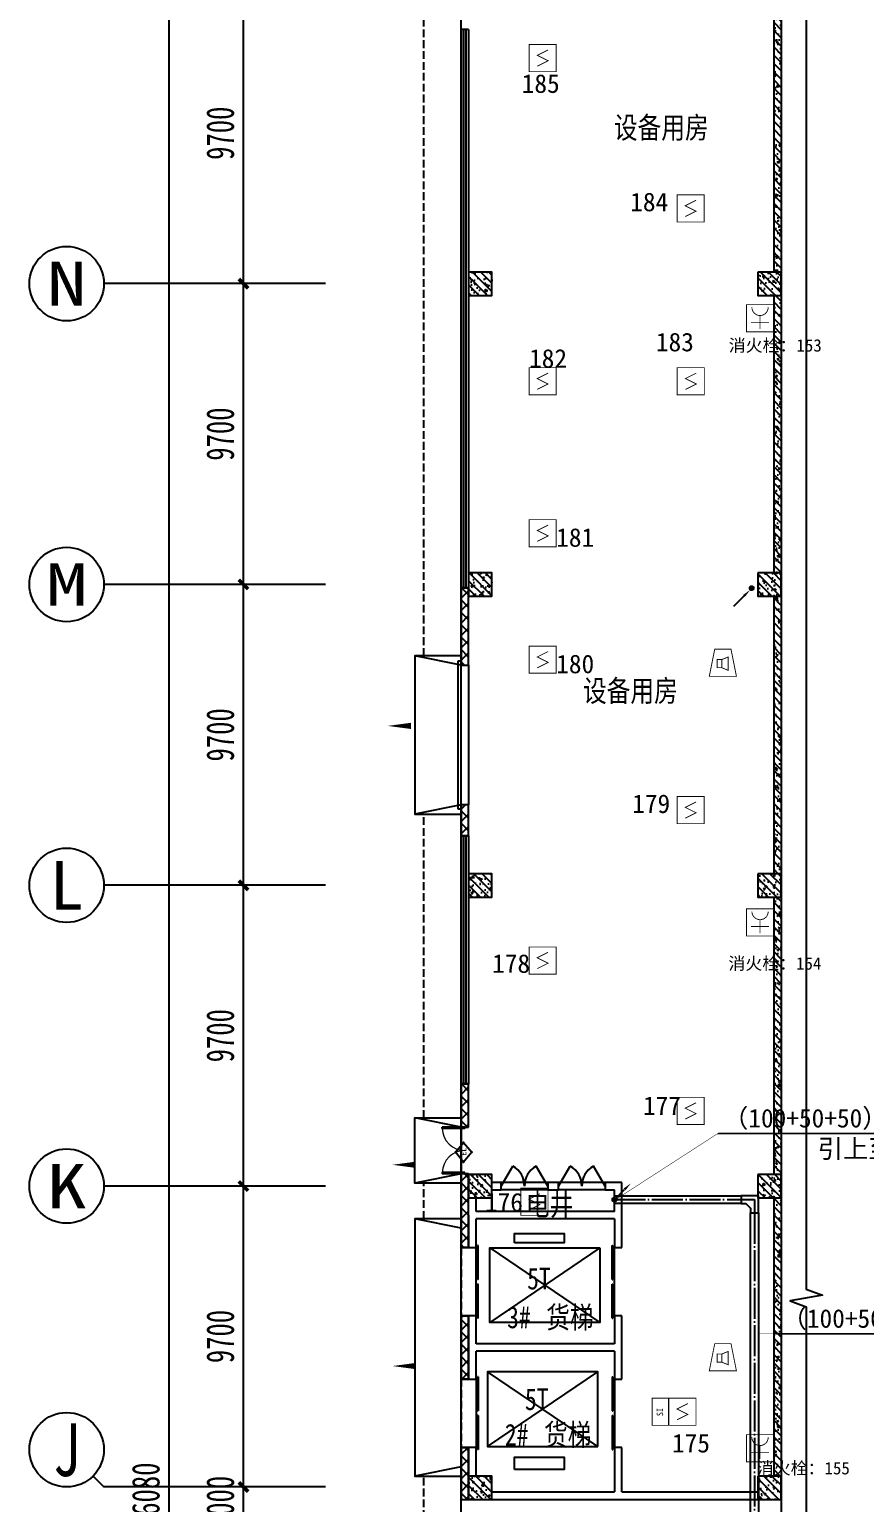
# Model space of a CAD drawing. Header units: millimetres. Extents: x -633009578 to 5705885, y -633235091 to 2571734.
# Drawn here: x 2777554 to 2804478, y 2340267 to 2387767 of the extents above; entities that cross this region are included whole.
import ezdxf
from ezdxf.enums import TextEntityAlignment as Align

# ---------------------------------------------------------------- set-up
doc = ezdxf.new("R2010")
doc.units = ezdxf.units.MM
doc.header["$LTSCALE"] = 1000
doc.header["$MEASUREMENT"] = 0
doc.linetypes.add('DASH', pattern=[0.35, 0.25, -0.1])
doc.linetypes.add('DOTE', pattern=[2.4200000000000004, 2, -0.2, 0.02, -0.2])
doc.layers.get('0').update_dxf_attribs({"color": 9})
for name, color, linetype in [('000000000000电气', 7, 'Continuous'), ('3T_WOOD', 21, 'Continuous'), ('A-COLUM(柱)', 255, 'Continuous'), ('A-DI-S(箭头)', 76, 'Continuous'), ('A-DOOR(门）', 4, 'Continuous'), ('A-F-AREA(计算)', 5, 'Continuous'), ('A-HATH(填充)', 8, 'Continuous'), ('A-ST-O(室外)', 54, 'Continuous'), ('A-STAR(楼梯)', 51, 'Continuous'), ('A-TEXT(房间)', 243, 'Continuous'), ('A-WA-J(剪力墙)', 254, 'Continuous'), ('A-WALL(墙)', 255, 'Continuous'), ('A-WINDOW（窗）', 4, 'Continuous'), ('AXIS_TEXT', 7, 'Continuous'), ('C-AXIS(轴号)', 3, 'Continuous'), ('WALL', 9, 'Continuous'), ('电-弱电平面-箭头', 3, 'Continuous'), ('电-桥架', 4, 'Continuous'), ('设备-安防', 3, 'Continuous'), ('设备-消防', 3, 'Continuous'), ('设备-箱柜', 3, 'Continuous')]:
    doc.layers.add(name, color=color, linetype=linetype)
doc.styles.add('_TCH_AXIS', font='simhei.ttf', dxfattribs={"bigfont": 'GBCBIG'})
doc.styles.add('_TCH_DIM_T3', font='simhei.ttf', dxfattribs={"width": 0.707, "bigfont": 'GBCBIG'})
doc.styles.add('_TEL_DIM', font='simhei.ttf', dxfattribs={"height": 3.5, "bigfont": 'HZTXT'})
doc.styles.add('COMPLEX', font='simhei.ttf')
doc.styles.add('ELEC-DIM', font='simhei.ttf')
doc.styles.add('IDQSTYLE', font='simhei.ttf', dxfattribs={"width": 0.707, "bigfont": 'hztxt.shx'})
doc.styles.get("Standard").update_dxf_attribs({"font": 'simhei.ttf', "bigfont": 'hztxt.shx'})
doc.styles.add('TXT', font='simhei.ttf', dxfattribs={"width": 0.8, "bigfont": 'hztxt.shx'})
doc.styles.add('宋体', font='simhei.ttf')
doc.dimstyles.new('_TCH_ARCH&&300', dxfattribs={"dimtxt": 892.5, "dimasz": 300, "dimexe": 750, "dimexo": 900, "dimgap": 300, "dimtad": 1, "dimdec": 0, "dimzin": 0, "dimdsep": 46, "dimtxsty": '_TCH_DIM_T3', "dimblk": 'ARCHTICK', "dimcen": 0.09, "dimclrt": 7, "dimazin": 2, "dimtfac": 1, "dimtdec": 0, "dimtix": 1, "dimtmove": 2, "dimatfit": 3, "dimfxl": 1, "dimtolj": 1, "dimtzin": 0, "dimarcsym": 0})
pattern_1 = [(315, (0, 0), (132.5825214724777, 132.5825214724776), []), (320, (0, 0), (-47.06410123694653, -537.9451369505651), [56.25, -618.75]), (625, (0, 0), (564.1441002750089, 104.0635002097499), [45, -495]), (370.4514, (-3.922005000000009, -44.82876), (517.079656545715, -433.8820362855164), [47.8051425, -525.856584]), (316.1842, (150, -2.755455298081545e-14), (-124.1392607467639, -800.4307864692332), [84.375, -928.125]), (366.6356, (139.65501975, -66.70255875000004), (730.5884031753312, -700.9970291615274), [71.707716, -788.78475]), (621.1842000000001, (150, -2.755455298081545e-14), (730.588950693994, -700.9964588502198), [67.5, -742.5]), (291, (112.5, -75.00000000000001), (-301.9641679990041, -447.6802890888463), [56.25, -618.75]), (596, (112.5, -75.00000000000001), (543.8625337851396, -182.4864989411868), [45, -495]), (341.4514, (87.3362955, -112.30667475), (241.8978725324643, -630.1669714361175), [47.8051425, -525.856584]), (307.5, (0, 0), (249.6703903734836, -9.119891487967951), [0, -488.9999999999999, 0, -502.5, 0, -496.875]), (277.5, (0, 0), (295.8087839117703, -197.3021530816116), [0, -286.5, 0, -477.75, 0, -189.375]), (237.5, (3.072332657360922e-14, 167.25), (-16.91615380078498, -400.3668271293068), [0, -187.5, 0, -585, 0, -776.25]), (227.5, (4.450060306401695e-14, 242.25), (75.07873674923819, -437.3896270067897), [0, -243.75, 0, -388.5, 0, -551.25])]
pattern_2 = [(45, (-830357.9205473666, -3.184366441797465), (-200.0002033111466, 200.0002033111467), []), (135, (-830357.9205473666, -3.184366441797465), (-200.0002033111467, -200.0002033111466), [])]

# ---------------------------------------------------------------- blocks, each defined once
blk = doc.blocks.new('_ArchTick')
at = {"color": 0, "linetype": 'ByBlock', "const_width": 0.4}
blk.add_lwpolyline([(-0.5, -0.5), (0.5, 0.5)], dxfattribs=at)
blk = doc.blocks.new('*D317')
at = {"layer": 'C-AXIS(轴号)', "color": 0, "lineweight": -2, "transparency": 16777216}
for p, q in [((1091976.748846702, 1657818.591094813), (1089481.408816443, 1657818.591094813)), ((1090231.408816443, 1657818.591094813), (1090231.408816443, 1658118.591094813)), ((1090231.408816443, 1656818.591094813), (1090231.408816443, 1657818.591094813)), ((1091976.748846702, 1656818.591094813), (1089481.408816443, 1656818.591094813)), ((1090231.408816443, 1656818.591094813), (1090231.408816443, 1656518.591094813))]:
    blk.add_line(p, q, dxfattribs=at)
at = {"layer": 'Defpoints', "color": 0, "transparency": 16777216}
for p in [(1090231.408816443, 1657818.591094813), (1092876.748846702, 1657818.591094813), (1092876.748846702, 1656818.591094813)]:
    blk.add_point(p, dxfattribs=at)
at = {"layer": 'C-AXIS(轴号)', "color": 0, "linetype": 'ByBlock', "lineweight": -2, "transparency": 16777216, "xscale": 300, "yscale": 300, "zscale": 300}
for p, rotation in [((1090231.408816443, 1657818.591094813), 270), ((1090231.408816443, 1656818.591094813), 90)]:
    blk.add_blockref('_ArchTick', p, dxfattribs=dict(at, rotation=rotation))
at = {"layer": 'C-AXIS(轴号)', "color": 7, "transparency": 16777216, "insert": (1089485.158816443, 1657318.591094813), "char_height": 892.5, "attachment_point": 5, "rotation": 90, "style": '_TCH_DIM_T3'}
blk.add_mtext('\\A1;1000', dxfattribs=at)
blk = doc.blocks.new('*D318')
at = {"layer": 'C-AXIS(轴号)', "color": 0, "lineweight": -2, "transparency": 16777216}
for p, q in [((1091976.748846702, 1667518.591094813), (1089481.408816443, 1667518.591094813)), ((1090231.408816443, 1657818.591094813), (1090231.408816443, 1667518.591094813)), ((1091976.748846702, 1657818.591094813), (1089481.408816443, 1657818.591094813))]:
    blk.add_line(p, q, dxfattribs=at)
at = {"layer": 'Defpoints', "color": 0, "transparency": 16777216}
for p in [(1090231.408816443, 1667518.591094813), (1092876.748846702, 1667518.591094813), (1092876.748846702, 1657818.591094813)]:
    blk.add_point(p, dxfattribs=at)
at = {"layer": 'C-AXIS(轴号)', "color": 0, "linetype": 'ByBlock', "lineweight": -2, "transparency": 16777216, "xscale": 300, "yscale": 300, "zscale": 300}
for p, rotation in [((1090231.408816443, 1667518.591094813), 90), ((1090231.408816443, 1657818.591094813), 270)]:
    blk.add_blockref('_ArchTick', p, dxfattribs=dict(at, rotation=rotation))
at = {"layer": 'C-AXIS(轴号)', "color": 7, "transparency": 16777216, "insert": (1089485.158816443, 1662668.591094813), "char_height": 892.5, "attachment_point": 5, "rotation": 90, "style": '_TCH_DIM_T3'}
blk.add_mtext('\\A1;9700', dxfattribs=at)
blk = doc.blocks.new('*D319')
at = {"layer": 'C-AXIS(轴号)', "color": 0, "lineweight": -2, "transparency": 16777216}
for p, q in [((1091976.748846702, 1677218.591094813), (1089481.408816443, 1677218.591094813)), ((1090231.408816443, 1667518.591094813), (1090231.408816443, 1677218.591094813)), ((1091976.748846702, 1667518.591094813), (1089481.408816443, 1667518.591094813))]:
    blk.add_line(p, q, dxfattribs=at)
at = {"layer": 'Defpoints', "color": 0, "transparency": 16777216}
for p in [(1090231.408816443, 1677218.591094813), (1092876.748846702, 1677218.591094813), (1092876.748846702, 1667518.591094813)]:
    blk.add_point(p, dxfattribs=at)
at = {"layer": 'C-AXIS(轴号)', "color": 0, "linetype": 'ByBlock', "lineweight": -2, "transparency": 16777216, "xscale": 300, "yscale": 300, "zscale": 300}
for p, rotation in [((1090231.408816443, 1677218.591094813), 90), ((1090231.408816443, 1667518.591094813), 270)]:
    blk.add_blockref('_ArchTick', p, dxfattribs=dict(at, rotation=rotation))
at = {"layer": 'C-AXIS(轴号)', "color": 7, "transparency": 16777216, "insert": (1089485.158816443, 1672368.591094813), "char_height": 892.5, "attachment_point": 5, "rotation": 90, "style": '_TCH_DIM_T3'}
blk.add_mtext('\\A1;9700', dxfattribs=at)
blk = doc.blocks.new('*D320')
at = {"layer": 'C-AXIS(轴号)', "color": 0, "lineweight": -2, "transparency": 16777216}
for p, q in [((1091976.748846702, 1686918.591094813), (1089481.408816443, 1686918.591094813)), ((1090231.408816443, 1677218.591094813), (1090231.408816443, 1686918.591094813)), ((1091976.748846702, 1677218.591094813), (1089481.408816443, 1677218.591094813))]:
    blk.add_line(p, q, dxfattribs=at)
at = {"layer": 'Defpoints', "color": 0, "transparency": 16777216}
for p in [(1090231.408816443, 1686918.591094813), (1092876.748846702, 1686918.591094813), (1092876.748846702, 1677218.591094813)]:
    blk.add_point(p, dxfattribs=at)
at = {"layer": 'C-AXIS(轴号)', "color": 0, "linetype": 'ByBlock', "lineweight": -2, "transparency": 16777216, "xscale": 300, "yscale": 300, "zscale": 300}
for p, rotation in [((1090231.408816443, 1686918.591094813), 90), ((1090231.408816443, 1677218.591094813), 270)]:
    blk.add_blockref('_ArchTick', p, dxfattribs=dict(at, rotation=rotation))
at = {"layer": 'C-AXIS(轴号)', "color": 7, "transparency": 16777216, "insert": (1089485.158816443, 1682068.591094813), "char_height": 892.5, "attachment_point": 5, "rotation": 90, "style": '_TCH_DIM_T3'}
blk.add_mtext('\\A1;9700', dxfattribs=at)
blk = doc.blocks.new('*D321')
at = {"layer": 'C-AXIS(轴号)', "color": 0, "lineweight": -2, "transparency": 16777216}
for p, q in [((1091976.748846702, 1696618.591094813), (1089481.408816443, 1696618.591094813)), ((1090231.408816443, 1686918.591094813), (1090231.408816443, 1696618.591094813)), ((1091976.748846702, 1686918.591094813), (1089481.408816443, 1686918.591094813))]:
    blk.add_line(p, q, dxfattribs=at)
at = {"layer": 'Defpoints', "color": 0, "transparency": 16777216}
for p in [(1090231.408816443, 1696618.591094813), (1092876.748846702, 1696618.591094813), (1092876.748846702, 1686918.591094813)]:
    blk.add_point(p, dxfattribs=at)
at = {"layer": 'C-AXIS(轴号)', "color": 0, "linetype": 'ByBlock', "lineweight": -2, "transparency": 16777216, "xscale": 300, "yscale": 300, "zscale": 300}
for p, rotation in [((1090231.408816443, 1696618.591094813), 90), ((1090231.408816443, 1686918.591094813), 270)]:
    blk.add_blockref('_ArchTick', p, dxfattribs=dict(at, rotation=rotation))
at = {"layer": 'C-AXIS(轴号)', "color": 7, "transparency": 16777216, "insert": (1089485.158816443, 1691768.591094813), "char_height": 892.5, "attachment_point": 5, "rotation": 90, "style": '_TCH_DIM_T3'}
blk.add_mtext('\\A1;9700', dxfattribs=at)
blk = doc.blocks.new('*D322')
at = {"layer": 'C-AXIS(轴号)', "color": 0, "lineweight": -2, "transparency": 16777216}
for p, q in [((1091976.748846702, 1706318.591094813), (1089481.408816443, 1706318.591094813)), ((1090231.408816443, 1696618.591094813), (1090231.408816443, 1706318.591094813)), ((1091976.748846702, 1696618.591094813), (1089481.408816443, 1696618.591094813))]:
    blk.add_line(p, q, dxfattribs=at)
at = {"layer": 'Defpoints', "color": 0, "transparency": 16777216}
for p in [(1090231.408816443, 1706318.591094813), (1092876.748846702, 1706318.591094813), (1092876.748846702, 1696618.591094813)]:
    blk.add_point(p, dxfattribs=at)
at = {"layer": 'C-AXIS(轴号)', "color": 0, "linetype": 'ByBlock', "lineweight": -2, "transparency": 16777216, "xscale": 300, "yscale": 300, "zscale": 300}
for p, rotation in [((1090231.408816443, 1706318.591094813), 90), ((1090231.408816443, 1696618.591094813), 270)]:
    blk.add_blockref('_ArchTick', p, dxfattribs=dict(at, rotation=rotation))
at = {"layer": 'C-AXIS(轴号)', "color": 7, "transparency": 16777216, "insert": (1089485.158816443, 1701468.591094813), "char_height": 892.5, "attachment_point": 5, "rotation": 90, "style": '_TCH_DIM_T3'}
blk.add_mtext('\\A1;9700', dxfattribs=at)
blk = doc.blocks.new('*D325')
at = {"layer": 'C-AXIS(轴号)', "color": 0, "lineweight": -2, "transparency": 16777216}
for p, q in [((1091976.748846702, 1725358.591094822), (1087081.408816443, 1725358.591094822)), ((1087831.408816443, 1589278.591094822), (1087831.408816443, 1725358.591094822)), ((1091976.748846702, 1589278.591094822), (1087081.408816443, 1589278.591094822))]:
    blk.add_line(p, q, dxfattribs=at)
at = {"layer": 'Defpoints', "color": 0, "transparency": 16777216}
for p in [(1087831.408816443, 1725358.591094822), (1092876.748846702, 1725358.591094822), (1092876.748846702, 1589278.591094822)]:
    blk.add_point(p, dxfattribs=at)
at = {"layer": 'C-AXIS(轴号)', "color": 0, "linetype": 'ByBlock', "lineweight": -2, "transparency": 16777216, "xscale": 300, "yscale": 300, "zscale": 300}
for p, rotation in [((1087831.408816443, 1725358.591094822), 90), ((1087831.408816443, 1589278.591094822), 270)]:
    blk.add_blockref('_ArchTick', p, dxfattribs=dict(at, rotation=rotation))
at = {"layer": 'C-AXIS(轴号)', "color": 7, "transparency": 16777216, "insert": (1087085.158816443, 1657318.591094822), "char_height": 892.5, "attachment_point": 5, "rotation": 90, "style": '_TCH_DIM_T3'}
blk.add_mtext('\\A1;136080', dxfattribs=at)
blk = doc.blocks.new('_AXISO')
blk.add_circle((0, 0), 0.5)
at = {"layer": 'AXIS_TEXT', "style": 'COMPLEX', "width": 1.041666666666667}
blk.add_attdef('A', text='', height=0.56, dxfattribs=at).set_placement((-0.25, -0.28), (0.25, -0.28), align=Align.FIT)
blk = doc.blocks.new('$WINLIB2D$00000001')
at = {"color": 0}
for points in [[(-0.4999999999999964, 0.5000000000000142), (-0.4999999999999964, -0.4999999999999858)], [(-0.4999999999999964, 0.5000000000000142), (0.5000000000000036, 0.5000000000000142)], [(0.5000000000000036, -0.4999999999999858), (0.5000000000000036, 0.5000000000000142)], [(0.5000000000000036, 0.1666666666666714), (-0.4999999999999964, 0.1666666666666714)], [(0.5000000000000036, -0.1666666666666572), (-0.4999999999999964, -0.1666666666666572)], [(-0.4999999999999964, -0.4999999999999858), (0.5000000000000036, -0.4999999999999858)]]:
    blk.add_lwpolyline(points, dxfattribs=at)
blk = doc.blocks.new('$DORLIB2D$00000127')
at = {"color": 0}
for points in [[(-0.5333333333328483, 0.7948983154366971), (-0.5333333333328483, 0.690405644187237)], [(-0.03333333333284827, 0.7948983154366971), (-0.5333333333328483, 0.7948983154366971)], [(-0.03333333333284827, 0.690405644187237), (-0.5333333333328483, 0.690405644187237)], [(-0.03333333333284827, 0.7948983154366971), (-0.03333333333284827, 0.690405644187237)], [(0.5333333333328483, 0.7948983154366971), (0.03333333333284827, 0.7948983154366971)], [(0.03333333333284827, 0.7948983154366971), (0.03333333333284827, 0.690405644187237)], [(0.5333333333328483, 0.690405644187237), (0.03333333333284827, 0.690405644187237)], [(0.5333333333328483, 0.7948983154366971), (0.5333333333328483, 0.690405644187237)], [(0.5, 0.4999999999999858), (-0.5, 0.4999999999999858)]]:
    blk.add_lwpolyline(points, dxfattribs=at)
blk = doc.blocks.new('$DorLib2D$00000126')
at = {"color": 0, "linetype": 'Continuous'}
for p, q in [((-0.5319999999956053, 0.5), (-0.5319999999956053, 0.900000000000091)), ((0.5320000000047003, 0.900000000000091), (0.5320000000047003, 0.5000000000002274))]:
    blk.add_line(p, q, dxfattribs=at)
at = {"color": 0, "linetype": 'DASH'}
for p, q in [((-0.5319999999956053, 0.900000000000091), (0.5320000000047003, 0.900000000000091)), ((-0.5319999999956053, 0.5), (0.5320000000047003, 0.5000000000002274))]:
    blk.add_line(p, q, dxfattribs=at)
blk = doc.blocks.new('$DorLib2D$00000231')
at = {"color": 0}
for p, q in [((-0.4999999999999947, 7.105427357601002e-15), (-0.2500000000000284, 0.4330127018921708)), ((0.5000000000000053, 7.105427357601002e-15), (0.250000000000032, 0.4330127018921708))]:
    blk.add_line(p, q, dxfattribs=at)
for centre, radius, start, end in [((-0.4999999999996803, 3.055333763768431e-13), 0.499999999999681, 0, 59.99999999996344), ((0.5000000000000426, -2.486899575160351e-14), 0.4999999999999835, 120.0000000000366, 180)]:
    blk.add_arc(centre, radius, start, end, dxfattribs=at)
blk = doc.blocks.new('$DorLib2D$00000002')
for p, q in [((-0.5, -5.684341886080802e-17), (-0.5000000000000007, 0.4875)), ((-0.4750000000000007, 0.4875), (-0.5000000000000007, 0.4875)), ((-0.475, -2.842170943040401e-17), (-0.4750000000000007, 0.4875)), ((0.475, -2.842170943040401e-17), (0.4750000000000007, 0.4875)), ((0.4750000000000007, 0.4875), (0.5000000000000007, 0.4875)), ((0.5, -5.684341886080802e-17), (0.5000000000000007, 0.4875)), ((-0.5, -5.684341886080802e-17), (-0.475, -2.842170943040401e-17)), ((0.5, -5.684341886080802e-17), (0.475, -2.842170943040401e-17))]:
    blk.add_line(p, q)
at = {"lineweight": 13}
for centre, start, end in [((-0.4875, -4.263256414560601e-17), 0, 88.53071641864632), ((0.4875, -4.263256414560601e-17), 91.4692835813537, 180)]:
    blk.add_arc(centre, 0.4875, start, end, dxfattribs=at)
blk = doc.blocks.new('_FZH')
h = blk.add_hatch()
h.set_pattern_fill('钢筋混凝土', color=256, scale=0.1, style=0)
h.set_pattern_definition([(45, (0, 0), (-0.1767766952966369, 0.1767766952966369), []), (50, (0, 0), (0.7172601826007535, -0.06275213498259512), [0.07500000000000001, -0.8250000000000001]), (355, (0, 0), (-0.138751333613, 0.7521921337000119), [0.06, -0.66]), (100.4514, (0.05977168000000001, -0.00522934), (0.5785093817140216, 0.6894395420609536), [0.06374019, -0.701142112]), (46.1842, (0, 0.2), (1.067241048625645, -0.1655190143290181), [0.1125, -1.2375]), (96.6356, (0.088936745, 0.186206693), (0.9346627055487033, 0.9741178709004418), [0.095610288, -1.051713]), (351.1842, (0, 0.2), (0.9346619451336272, 0.9741186009253247), [0.09000000000000001, -0.9900000000000001]), (21, (0.1, 0.15), (0.5969070521184617, -0.4026188906653388), [0.07500000000000001, -0.8250000000000001]), (326, (0.1, 0.15), (0.2433153319215824, 0.7251500450468529), [0.06, -0.66]), (71.4514, (0.149742233, 0.116448394), (0.84022262858149, 0.3225304967099524), [0.06374019, -0.701142112]), (37.50000000000001, (0, 0), (0.01215985531729062, 0.3328938538313115), [0, -0.652, 0, -0.67, 0, -0.6625000000000001]), (7.499999999999999, (0, 0), (0.2630695374421486, 0.3944117118823603), [0, -0.382, 0, -0.637, 0, -0.2525]), (-32.5, (-0.223, 0), (0.533822436172409, -0.02255487173437976), [0, -0.25, 0, -0.78, 0, -1.035]), (-42.5, (-0.323, 0), (0.5831861693423862, 0.1001049823323177), [0, -0.325, 0, -0.518, 0, -0.735])])
h.paths.add_polyline_path([(-0.5, -0.5), (0.5, -0.5), (0.5, 0.5), (-0.5, 0.5)])
blk.add_lwpolyline([(-0.5, -0.5), (0.5, -0.5), (0.5, 0.5), (-0.5, 0.5)], close=True)
blk = doc.blocks.new('HC001224')
at = {"color": 0, "linetype": 'Continuous', "const_width": 0.2}
blk.add_lwpolyline([(-3.125, 3.125), (3.125, 3.125), (3.125, -3.125), (-3.125, -3.125)], close=True, dxfattribs=at)
blk.add_lwpolyline([(1.25, 1.875), (-1.25, 0.625), (1.25, -0.625), (-1.25, -1.875)], dxfattribs=at)
at = {"color": 0, "style": 'IDQSTYLE', "width": 0.7}
blk.add_attdef('PSFHATT', (5.125, -3.125), '', height=2.5, dxfattribs=at)
blk = doc.blocks.new('HC001180')
at = {"color": 0, "linetype": 'Continuous', "const_width": 0.2}
blk.add_lwpolyline([(-3.125, 1.875000000000028), (3.125, 1.875000000000028), (3.125, -1.874999999999972), (-3.125, -1.874999999999972)], close=True, dxfattribs=at)
at = {"color": 0, "style": 'IDQSTYLE', "width": 0.7}
for tag, p in [('SI', (-0.7698887372055268, -0.8480397754184743)), ('PSFHATT', (5.125, -1.874999999999972))]:
    blk.add_attdef(tag, p, '', height=1.5, dxfattribs=at)
blk = doc.blocks.new('HC001213')
at = {"color": 0, "linetype": 'Continuous', "const_width": 0.2}
blk.add_lwpolyline([(-1.875, 3.125), (1.875, 3.125), (3.125, -3.125), (-3.125, -3.125)], close=True, dxfattribs=at)
for points in [[(-1.293653517016746, 0.7382802506738564), (-0.243653517016746, 0.7382802506738564), (-0.243653517016746, -1.136719749326144), (-1.293653517016746, -1.136719749326144), (-1.293653517016746, 0.7382802506738564)], [(-0.243653517016746, 0.7382802506738564), (1.231346482983254, 1.338280250673856), (1.231346482983254, -1.736719749326144), (-0.243653517016746, -1.136719749326144)]]:
    blk.add_lwpolyline(points, dxfattribs=at)
at = {"color": 0, "style": 'IDQSTYLE', "width": 0.7}
blk.add_attdef('PSFHATT', (5.125, -3.125), '', height=2.5, dxfattribs=at)
blk = doc.blocks.new('*X126')
at = {"color": 0, "linetype": 'Continuous'}
for p, q in [((192.590110055903, 446.7242872143482), (193.9264208598343, 448.0605980182795)), ((192.6512440212146, 447.2096852483717), (193.4410228258108, 447.9994640529679)), ((192.666080612941, 446.3759937026742), (194.2747143715083, 447.9846274612416)), ((192.8122309321682, 446.0978799531896), (194.552828120993, 447.8384771420143)), ((193.0126674313866, 445.874052383696), (194.7766556904866, 447.6380406427959)), ((193.2651240367983, 445.7022449203958), (194.9484631537868, 447.3855840373842)), ((193.5780466605768, 445.5909034754624), (195.0598045987202, 447.0726614136058)), ((193.9838870800477, 445.5724798262212), (195.0782282479613, 446.6668209941349))]:
    blk.add_line(p, q, dxfattribs=at)
blk = doc.blocks.new('HC001447')
at = {"color": 0, "linetype": 'Continuous'}
blk.add_line((-5.469508829517324, -5.531426259851287), (-2.364015929042509, -2.356448738054951), dxfattribs=at)
blk.add_lwpolyline([(-2.364015929042509, -2.356448738054951, 0.8, 0, 0), (-0.4121164681388194, -0.4698776614111466, 0, 0, 0)], format="xyseb", dxfattribs=at)
blk.add_circle((0, 0), 0.625, dxfattribs=at)
at = {"color": 0, "linetype": 'Continuous', "xscale": 0.5, "yscale": 0.5, "zscale": 0.5}
blk.add_blockref('*X126', (-96.91845018383214, -223.4069038532592), dxfattribs=at)
at = {"color": 0, "style": 'IDQSTYLE', "width": 0.7}
blk.add_attdef('PSFHATT', (2.62500001, -5.531426259851287), '', height=2.5, dxfattribs=at)
blk = doc.blocks.new('HC001552')
at = {"color": 0, "linetype": 'Continuous', "const_width": 0.2}
blk.add_lwpolyline([(-3.125, 3.125), (3.125, 3.125), (3.125, -3.125), (-3.125, -3.125)], close=True, dxfattribs=at)
blk.add_lwpolyline([(-1.875, 2.5, 0.1989123673796508), (-1.325825214724788, 1.174174785275256, 0.1989123673796632), (-1.010554351787499e-15, 0.625, 0.1989123673796561), (1.325825214724758, 1.174174785275198, 0.1989123673796527), (1.875, 2.5)], format="xyb", dxfattribs=at)
for points in [[(-1.4210854715202e-14, 0.625), (0, -2.5)], [(-2.062500000000007, -0.9375000000000071), (2.062499999999993, -0.9374999999999931)]]:
    blk.add_lwpolyline(points, dxfattribs=at)
at = {"color": 0, "style": 'IDQSTYLE', "width": 0.7}
blk.add_attdef('PSFHATT', (5.125, -3.125), '', height=2.5, dxfattribs=at)
blk = doc.blocks.new('*X130')
at = {"color": 0, "linetype": 'Continuous'}
for p, q in [((192.587376364835, 446.7215535232801), (193.8713933576327, 448.0055705160779)), ((192.6509968705344, 446.3609099602676), (194.2320369206452, 447.9419500103785)), ((192.6864539319484, 447.2448951591055), (193.3480517218074, 447.9064929489645)), ((192.7889704286661, 446.0746194496875), (194.5183274312254, 447.8039764522467)), ((192.9823694457329, 445.8437543980423), (194.7491924828706, 447.61057743518)), ((193.2275231399996, 445.664644023597), (194.9283028573159, 447.3654237409133)), ((193.5311577474, 445.5440145622856), (195.0489323186273, 447.0617891335129)), ((193.9202347052458, 445.5088274514194), (195.0841194294935, 446.6727121756671)), ((194.6075199946775, 445.7718486721392), (194.8210982087737, 445.9854268862354))]:
    blk.add_line(p, q, dxfattribs=at)
blk = doc.blocks.new('HC001441')
at = {"color": 0, "linetype": 'Continuous'}
blk.add_line((0, -0.05776119327242668), (3.105492900474815, 3.117216328523909), dxfattribs=at)
blk.add_lwpolyline([(3.105492900474815, 3.117216328523909, 0.8, 0, 0), (5.057392361378561, 5.003787405167827, 0, 0, 0)], format="xyseb", dxfattribs=at)
blk.add_circle((0, 0), 0.625, dxfattribs=at)
at = {"color": 0, "linetype": 'Continuous', "xscale": 0.5, "yscale": 0.5, "zscale": 0.5}
blk.add_blockref('*X130', (-96.91845018383279, -223.3780232566237), dxfattribs=at)
at = {"color": 0, "style": 'IDQSTYLE', "width": 0.7}
blk.add_attdef('PSFHATT', (7.057392361378561, -0.62500001), '', height=2.5, dxfattribs=at)
blk = doc.blocks.new('$equip$00002474')
for p, q in [((-0.519992380955955, 1.000000338535756e-05), (7.619048119522631e-06, 0.4400100000020757)), ((7.619048119522631e-06, -0.4399899999989429), (-0.519992380955955, 1.000000338535756e-05)), ((7.619048119522631e-06, 0.4400100000020757), (0.5200076190521941, 1.000000338535756e-05)), ((0.5200076190521941, 1.000000338535756e-05), (7.619048119522631e-06, -0.4399899999989429))]:
    blk.add_line(p, q)
at = {"const_width": 0.04}
blk.add_lwpolyline([(7.619048119522631e-06, 0.4400100000020757), (-0.519992380955955, 1.000000338535756e-05), (7.619048119522631e-06, -0.4399899999989429), (0.5200076190521941, 1.000000338535756e-05), (7.619048119522631e-06, 0.4400100000020757), (-0.519992380955955, 1.000000338535756e-05)], dxfattribs=at)
for p in [(-0.519992380955955, 1.000000338535756e-05), (7.619048119522631e-06, 0.4400100000020757), (0.5200076190521941, 1.000000338535756e-05), (7.619048119522631e-06, -0.4399899999989429)]:
    blk.add_point(p)
at = {"color": 7, "style": '_TEL_DIM'}
blk.add_attdef('$TEXT$', text='', height=0.3, dxfattribs=at).set_placement((0.02805548798642121, 0.01213281898526475), align=Align.MIDDLE_CENTER)
at = {"color": 7, "style": '_TEL_DIM', "flags": 1}
blk.add_attdef('A', text='', height=2e-05, dxfattribs=at).set_placement((0, 0), align=Align.MIDDLE_CENTER)
blk = doc.blocks.new('负一层平面图9')
h = blk.add_hatch()
h.set_pattern_fill('钢筋混凝土', color=256, scale=75, angle=270, style=0)
h.set_pattern_definition(pattern_1)
h.paths.add_polyline_path([(1107326.098288363, 1696990.40672838), (1107566.098288363, 1696990.40672838), (1107566.098288361, 1705940.40672838), (1107326.098288362, 1705940.40672838)])
h = blk.add_hatch()
h.set_pattern_fill('钢筋混凝土', color=256, scale=75, angle=270, style=0)
h.set_pattern_definition(pattern_1)
h.paths.add_polyline_path([(1107326.098288365, 1687290.40672838), (1107566.098288365, 1687290.40672838), (1107566.098288361, 1696240.40672838), (1107326.098288363, 1696240.40672838)])
h = blk.add_hatch()
h.set_pattern_fill('钢筋混凝土', color=256, scale=75, angle=270, style=0)
h.set_pattern_definition(pattern_1)
h.paths.add_polyline_path([(1107326.098288366, 1677590.40672838), (1107566.098288366, 1677590.40672838), (1107566.098288361, 1686540.40672838), (1107326.098288365, 1686540.40672838)])
h = blk.add_hatch()
h.set_pattern_fill('钢筋混凝土', color=256, scale=75, angle=270, style=0)
h.set_pattern_definition(pattern_1)
h.paths.add_polyline_path([(1107326.098288368, 1667890.40672838), (1107566.098288368, 1667890.40672838), (1107566.098288361, 1676840.40672838), (1107326.098288366, 1676840.40672838)])
h = blk.add_hatch()
h.set_pattern_fill('钢筋混凝土', color=256, scale=75, angle=270, style=0)
h.set_pattern_definition(pattern_1)
h.paths.add_polyline_path([(1107566.09828836, 1667140.40672838), (1107326.09828836, 1667140.40672838), (1107326.098288361, 1658165.40672838), (1107566.098288361, 1658165.40672838)])
at = {"layer": 'A-HATH(填充)'}
h = blk.add_hatch(dxfattribs=at)
h.set_pattern_fill('多孔材料', color=256, scale=100, style=0)
h.set_pattern_definition(pattern_2)
h.paths.add_polyline_path([(1097251.09828836, 1686815.40672802), (1097251.09828836, 1684315.406728529), (1097491.09828836, 1684315.406728529), (1097491.09828836, 1686815.40672802)])
h = blk.add_hatch(dxfattribs=at)
h.set_pattern_fill('多孔材料', color=256, scale=100, style=0)
h.set_pattern_definition(pattern_2)
h.paths.add_polyline_path([(1097251.09828836, 1679815.406728529), (1097251.09828836, 1678815.406728529), (1097491.09828836, 1678815.406728529), (1097491.09828836, 1679815.406728529)])
h = blk.add_hatch(dxfattribs=at)
h.set_pattern_fill('多孔材料', color=256, scale=100, style=0)
h.set_pattern_definition(pattern_2)
h.paths.add_polyline_path([(1097251.09828836, 1670815.406728529), (1097251.09828836, 1669415.40672802), (1097491.09828836, 1669415.40672802), (1097491.09828836, 1670815.406728529)])
h = blk.add_hatch(dxfattribs=at)
h.set_pattern_fill('多孔材料', color=256, scale=100, style=0)
h.set_pattern_definition(pattern_2)
h.paths.add_polyline_path([(1097251.09828836, 1667915.406728529), (1097251.09828836, 1665535.406729037), (1097491.09828836, 1665535.406729037), (1097491.09828836, 1667915.406728529)])
h = blk.add_hatch(dxfattribs=at)
h.set_pattern_fill('多孔材料', color=256, scale=100, style=0)
h.set_pattern_definition(pattern_2)
h.paths.add_polyline_path([(1097251.09828836, 1663335.406729037), (1097251.09828836, 1661295.406728529), (1097491.09828836, 1661295.406728529), (1097491.09828836, 1663335.406729037)])
h = blk.add_hatch(dxfattribs=at)
h.set_pattern_fill('多孔材料', color=256, scale=100, style=0)
h.set_pattern_definition(pattern_2)
h.paths.add_polyline_path([(1097491.098288361, 1657415.40672838), (1097491.09828836, 1659095.406728529), (1097251.09828836, 1659095.406728529), (1097251.098288361, 1657415.40672838)])
at = {"layer": 'A-DI-S(箭头)'}
blk.add_lwpolyline([(1108377.552594071, 1727829.142712386), (1108377.552594071, 1664191.024720457), (1108902.552594071, 1663999.940347468), (1107852.552594071, 1663814.797017724), (1108377.552594071, 1663628.524720457), (1108377.552594071, 1599990.406728529)], dxfattribs=at)
for points in [[(1096544.794941775, 1682358.425277762, 0, 0, 0), (1094881.794941775, 1682358.425277762, 0, 200, 0), (1095631.794941775, 1682358.425277762, 0, 0, 0)], [(1096698.446246597, 1668206.33597418, 0, 0, 0), (1095035.446246597, 1668206.33597418, 0, 200, 0), (1095785.446246597, 1668206.33597418, 0, 0, 0)], [(1096698.446246597, 1661716.47294234, 0, 0, 0), (1095035.446246597, 1661716.47294234, 0, 200, 0), (1095785.446246597, 1661716.47294234, 0, 0, 0)]]:
    blk.add_lwpolyline(points, format="xyseb", dxfattribs=at)
at = {"layer": 'A-DOOR(门）'}
for p, q in [((1097491.098288361, 1684315.406728372), (1097491.098288361, 1679815.406728372)), ((1097251.098288361, 1669415.406728367), (1097251.098288361, 1667915.406728367)), ((1100041.098288415, 1667635.40672838), (1098541.098288415, 1667635.40672838)), ((1100041.098288415, 1667395.40672838), (1098541.098288415, 1667395.40672838)), ((1101891.098288387, 1667635.40672838), (1100391.098288387, 1667635.40672838)), ((1101891.098288387, 1667395.40672838), (1100391.098288387, 1667395.40672838))]:
    blk.add_line(p, q, dxfattribs=at)
at = {"layer": 'A-F-AREA(计算)'}
blk.add_lwpolyline([(1107566.098287924, 1589275.406728539), (1097251.098288353, 1589275.406728539), (1097251.098288353, 1725355.406728381), (1107566.098287924, 1725355.406728381)], close=True, dxfattribs=at)
at = {"layer": 'A-ST-O(室外)', "linetype": 'DASH'}
for points in [[(1096051.098288384, 1684615.406728667), (1096051.098288371, 1707015.406728445)], [(1096051.098288393, 1669715.406728217), (1096051.098288387, 1679515.407222659)], [(1096051.098288395, 1666465.406729073), (1096051.098288394, 1667615.406728372)], [(1096051.098288401, 1653665.406727061), (1096051.0982884, 1658165.40672838)]]:
    blk.add_lwpolyline(points, dxfattribs=at)
at = {"layer": 'A-STAR(楼梯)'}
for points in [[(1097251.098288362, 1684615.406728667), (1095751.098288362, 1684615.406728667), (1095751.098288362, 1679515.407222659), (1097251.098288355, 1679515.407222659)], [(1097251.098288354, 1684315.406728714), (1095751.098288351, 1684615.406234585)], [(1097251.098288354, 1679815.406728528), (1095751.098288351, 1679515.407222657)], [(1097251.098288367, 1667615.406728372), (1095751.098288367, 1667615.406728372), (1095751.098288367, 1669715.406728217), (1097251.098288361, 1669715.406728217)], [(1097251.09828836, 1669415.406728265), (1095751.098288356, 1669715.406234135)], [(1097251.09828836, 1667915.406728324), (1095751.098288356, 1667615.407222453)], [(1097251.098288362, 1666465.406729073), (1095751.098288362, 1666465.406729073), (1095751.098288362, 1658165.40672838), (1097251.098288355, 1658165.40672838)], [(1097251.098288354, 1666165.406729121), (1095751.098288351, 1666465.406234992)], [(1098175.743463216, 1665531.807054926), (1101725.743463216, 1663121.807054926)], [(1101725.743463216, 1665531.807054926), (1098175.743463216, 1663121.807054926)], [(1098103.962873291, 1659125.406728197), (1101653.962873291, 1661535.406728197)], [(1101653.962873291, 1659125.406728197), (1098103.962873291, 1661535.406728197)], [(1097251.098288365, 1658465.406234251), (1095751.098288362, 1658165.40672838)]]:
    blk.add_lwpolyline(points, dxfattribs=at)
for points in [[(1098972.214317867, 1665691.128077639), (1098972.214317867, 1665991.128077639), (1100572.214317867, 1665991.128077639), (1100572.214317867, 1665691.128077639)], [(1101725.743463216, 1665531.807054926), (1101725.743463216, 1663121.807054926), (1098175.743463216, 1663121.807054926), (1098175.743463216, 1665531.807054926)], [(1101653.962873291, 1659125.406728197), (1101653.962873291, 1661535.406728197), (1098103.962873291, 1661535.406728197), (1098103.962873291, 1659125.406728197)], [(1098972.214317867, 1658381.714975767), (1098972.214317867, 1658781.714975767), (1100572.214317867, 1658781.714975767), (1100572.214317867, 1658381.714975767)]]:
    blk.add_lwpolyline(points, close=True, dxfattribs=at)
at = {"layer": 'A-WA-J(剪力墙)'}
for p, q in [((1107326.098288362, 1705940.406727959), (1107326.098288356, 1696990.40672861)), ((1107566.098288362, 1705940.406727959), (1107566.098288367, 1696990.40672861)), ((1107326.09828834, 1696240.406727959), (1107326.098288369, 1687290.40672861)), ((1107566.09828834, 1696240.406727959), (1107566.098288327, 1687290.40672861)), ((1107326.098288399, 1686540.406727959), (1107326.098288395, 1677590.40672861)), ((1107566.098288349, 1686540.406727959), (1107566.098288406, 1677590.40672861)), ((1107326.098288363, 1676840.406727959), (1107326.098288388, 1667890.406727959)), ((1107566.098288363, 1676840.406727959), (1107566.098288399, 1667890.406727959)), ((1107326.098288389, 1667140.40672861), (1107326.098288361, 1658165.40672838)), ((1107566.098288389, 1667140.40672861), (1107566.098288361, 1658165.40672838))]:
    blk.add_line(p, q, dxfattribs=at)
at = {"layer": 'A-WALL(墙)'}
for p, q in [((1098541.098288591, 1667635.406728355), (1098241.09828792, 1667635.406728121)), ((1098241.09828792, 1667395.406728473), (1098541.098288591, 1667395.406728396)), ((1098541.098288591, 1667395.406728396), (1098541.098288591, 1667635.406728355)), ((1100391.098288083, 1667635.406728368), (1100041.098288591, 1667635.406728365)), ((1100041.098288591, 1667635.406728365), (1100041.098288591, 1667395.406728411)), ((1100041.098288591, 1667395.406728411), (1100391.098288083, 1667395.406728415)), ((1100391.098288083, 1667395.406728415), (1100391.098288083, 1667635.406728368)), ((1102431.098288768, 1667635.406728412), (1101891.098288591, 1667635.406728378)), ((1101891.098288591, 1667635.406728378), (1101891.098288591, 1667395.406728429)), ((1101891.098288591, 1667395.406728429), (1102191.098288587, 1667395.406728424)), ((1102191.098288587, 1666705.406729023), (1102191.098288587, 1667395.406728424)), ((1102431.098288655, 1666585.406729079), (1102431.098288768, 1667635.406728412)), ((1097491.098288421, 1666585.406729079), (1097491.098288421, 1667140.40672838)), ((1097731.098289026, 1666705.406729023), (1097731.098288421, 1667140.40672838)), ((1097491.098288421, 1666585.406729079), (1097491.098288383, 1665535.406729038)), ((1102191.098288587, 1666705.406729023), (1097731.098289026, 1666705.406729023)), ((1097731.098288267, 1665535.406729037), (1097731.098288355, 1666465.406729058)), ((1102191.09828859, 1666465.406729058), (1097731.098288355, 1666465.406729058)), ((1102191.09828859, 1666465.406729058), (1102191.098288604, 1665535.406729546)), ((1102431.098288563, 1665535.406729546), (1102431.098288655, 1666585.406729079)), ((1097491.098288383, 1665535.406729038), (1097731.098288267, 1665535.406729037)), ((1102191.098288604, 1665535.406729546), (1102431.098288563, 1665535.406729546)), ((1097731.098288267, 1663335.406729037), (1097491.098288383, 1663335.406729038)), ((1097491.098288383, 1663335.406729038), (1097491.098288421, 1662315.40672858)), ((1097731.098288355, 1662435.406728574), (1097731.098288267, 1663335.406729037)), ((1102431.098288563, 1663335.406729038), (1102191.098288604, 1663335.406729037)), ((1102191.098288604, 1663335.406729037), (1102191.098288591, 1662435.406728574)), ((1102431.098288656, 1662315.40672858), (1102431.098288563, 1663335.406729038)), ((1097491.098288421, 1662315.40672858), (1097491.098288399, 1661295.406728529)), ((1102191.098288591, 1662435.406728574), (1097731.098288355, 1662435.406728574)), ((1097731.098288472, 1661295.406728529), (1097731.098288481, 1662195.406728599)), ((1102191.098288613, 1662195.406728599), (1097731.098288481, 1662195.406728599)), ((1102191.098288613, 1662195.406728599), (1102191.098288648, 1661295.40672802)), ((1102431.098288701, 1661295.40672802), (1102431.098288656, 1662315.40672858)), ((1097491.098288399, 1661295.406728529), (1097731.098288472, 1661295.406728529)), ((1102191.098288648, 1661295.40672802), (1102431.098288701, 1661295.40672802)), ((1097731.098288439, 1659095.40672802), (1097491.098288399, 1659095.40672802)), ((1097491.098288399, 1659095.40672802), (1097491.098288357, 1658165.40672861)), ((1097731.098288633, 1658165.40672861), (1097731.098288439, 1659095.40672802)), ((1102431.098288677, 1659095.40672802), (1102191.098288648, 1659095.40672802)), ((1102191.098288648, 1659095.40672802), (1102191.098288614, 1657655.406728375)), ((1102431.098288604, 1657655.406728338), (1102431.098288677, 1659095.40672802)), ((1098241.098288571, 1657655.406728452), (1102191.098288614, 1657655.406728375)), ((1098241.098288571, 1657415.406728391), (1102311.098288657, 1657415.406728399)), ((1102311.098288657, 1657415.406728399), (1106816.098288361, 1657415.406728398)), ((1102431.098288604, 1657655.406728338), (1106816.098288361, 1657655.406728398))]:
    blk.add_line(p, q, dxfattribs=at)
at = {"layer": 'A-WINDOW（窗）', "linetype": 'DASH'}
for p, q in [((1097491.098288361, 1665535.406729092), (1097251.098288361, 1665535.406729092)), ((1097251.098288361, 1665535.406729092, 800), (1097251.098288361, 1663335.406729092, 800)), ((1097251.098288361, 1663335.406729092), (1097491.098288361, 1663335.406729092)), ((1097491.098288361, 1661295.406728583), (1097251.098288361, 1661295.406728583)), ((1097251.098288361, 1661295.406728583, 800), (1097251.098288361, 1659095.406728583, 800)), ((1097251.098288361, 1659095.406728583), (1097491.098288361, 1659095.406728583))]:
    blk.add_line(p, q, dxfattribs=at)
at = {"layer": 'C-AXIS(轴号)'}
for p, q in [((1092876.748846702, 1696618.591094813), (1085731.408816443, 1696618.591094813)), ((1092876.748846702, 1686918.591094813), (1085731.408816443, 1686918.591094813)), ((1092876.748846702, 1677218.591094813), (1085731.408816443, 1677218.591094813)), ((1092876.748846702, 1667518.591094813), (1085731.408816443, 1667518.591094813)), ((1085379.936953866, 1658170.06295739), (1085731.408816443, 1657818.591094813)), ((1092876.748846702, 1657818.591094813), (1085731.408816443, 1657818.591094813))]:
    blk.add_line(p, q, dxfattribs=at)
at = {"layer": 'WALL'}
for p, q in [((1097251.09828836, 1686815.40672802), (1097251.09828836, 1684315.406728529)), ((1097491.09828836, 1686815.40672802), (1097251.09828836, 1686815.40672802)), ((1097491.09828836, 1684315.406728529), (1097491.09828836, 1686815.40672802)), ((1097251.09828836, 1684315.406728529), (1097491.09828836, 1684315.406728529)), ((1097251.09828836, 1679815.406728529), (1097251.09828836, 1678815.406728529)), ((1097491.09828836, 1679815.406728529), (1097251.09828836, 1679815.406728529)), ((1097491.09828836, 1678815.406728529), (1097491.09828836, 1679815.406728529)), ((1097251.09828836, 1678815.406728529), (1097491.09828836, 1678815.406728529)), ((1097251.09828836, 1670815.406728529), (1097251.09828836, 1669415.40672802)), ((1097491.09828836, 1670815.406728529), (1097251.09828836, 1670815.406728529)), ((1097491.09828836, 1669415.40672802), (1097491.09828836, 1670815.406728529)), ((1097251.09828836, 1669415.40672802), (1097491.09828836, 1669415.40672802)), ((1097251.09828836, 1667915.406728529), (1097251.09828836, 1665535.406729037)), ((1097491.09828836, 1667915.406728529), (1097251.09828836, 1667915.406728529)), ((1097491.09828836, 1665535.406729037), (1097491.09828836, 1667915.406728529)), ((1097251.09828836, 1665535.406729037), (1097491.09828836, 1665535.406729037)), ((1097251.09828836, 1663335.406729037), (1097251.09828836, 1661295.406728529)), ((1097491.09828836, 1663335.406729037), (1097251.09828836, 1663335.406729037)), ((1097491.09828836, 1661295.406728529), (1097491.09828836, 1663335.406729037)), ((1097251.09828836, 1661295.406728529), (1097491.09828836, 1661295.406728529)), ((1097491.09828836, 1659095.406728529), (1097251.09828836, 1659095.406728529)), ((1097251.09828836, 1659095.406728529), (1097251.098288361, 1657415.40672838)), ((1097491.098288361, 1657415.40672838), (1097491.09828836, 1659095.406728529)), ((1097251.098288361, 1657415.40672838), (1097491.098288361, 1657415.40672838))]:
    blk.add_line(p, q, dxfattribs=at)
at = {"layer": 'A-COLUM(柱)', "xscale": 750, "yscale": 750, "zscale": 750, "rotation": 270}
for p in [(1097866.098288361, 1696615.40672838), (1107191.098288361, 1696615.40672838), (1097866.098288361, 1686915.40672838), (1107191.098288361, 1686915.40672838), (1097866.098288361, 1677215.40672838), (1107191.098288361, 1677215.40672838), (1097866.098288361, 1667515.40672838), (1107191.098288368, 1667515.40672838), (1097866.098288361, 1657790.40672838), (1107191.098288361, 1657790.40672838)]:
    blk.add_blockref('_FZH', p, dxfattribs=at)
at = {"layer": 'A-DOOR(门）', "extrusion": (0, 0, -1)}
for name, p, xscale, yscale, zscale, rotation in [('$DorLib2D$00000126', (-1097371.098288361, 1682065.406728372), -4500, 240, 4500, 270), ('$DorLib2D$00000002', (-1097371.098288361, 1668665.406728367), -1500, 1500, 1500, 270), ('$DORLIB2D$00000127', (-1097611.098288421, 1664435.406729073), -2200, 240, 2200, 90.00000000000001), ('$DORLIB2D$00000127', (-1102311.098288656, 1664435.406729073), 2200, 240, 2200, 269.9999999999907)]:
    blk.add_blockref(name, p, dxfattribs=dict(at, xscale=xscale, yscale=yscale, zscale=zscale, rotation=rotation))
at = {"layer": 'A-DOOR(门）', "extrusion": (0, 0, -1), "xscale": -1500, "yscale": 1500, "zscale": 1500}
for p in [(-1099291.098288415, 1667515.40672838), (-1101141.098288387, 1667515.40672838)]:
    blk.add_blockref('$DorLib2D$00000231', p, dxfattribs=at)
at = {"layer": 'A-DOOR(门）', "yscale": 240, "zscale": 2200}
for p, xscale, rotation in [((1097611.098288421, 1660195.406728118), -2200, 270), ((1102311.098288656, 1660195.406728118), 2200, 90.00000000000838)]:
    blk.add_blockref('$DORLIB2D$00000127', p, dxfattribs=dict(at, xscale=xscale, rotation=rotation))
at = {"layer": 'A-WINDOW（窗）', "yscale": 240, "rotation": 270}
for p, xscale, zscale in [((1097371.098288361, 1695815.406728404), 18000, 18000), ((1097371.098288361, 1674815.40672849), 8000, 8000)]:
    blk.add_blockref('$WINLIB2D$00000001', p, dxfattribs=dict(at, xscale=xscale, zscale=zscale))
at = {"layer": 'C-AXIS(轴号)'}
ref = blk.add_blockref('_AXISO', (1084531.408816443, 1696618.591094813), dxfattribs=dict(at, xscale=2400, yscale=2400, zscale=2400))
ref.add_attrib('A', 'N', dxfattribs={"layer": 'AXIS_TEXT', "height": 1423.748695917641, "style": '_TCH_AXIS'}).set_placement((1083887.332025432, 1695906.716746855), (1085175.485607453, 1695906.716746855), align=Align.FIT)
ref = blk.add_blockref('_AXISO', (1084531.408816443, 1686918.591094813), dxfattribs=dict(at, xscale=2400, yscale=2400, zscale=2400))
ref.add_attrib('A', 'M', dxfattribs={"layer": 'AXIS_TEXT', "height": 1357.645019878171, "style": '_TCH_AXIS'}).set_placement((1083852.586306504, 1686239.768584874), (1085210.231326382, 1686239.768584874), align=Align.FIT)
ref = blk.add_blockref('_AXISO', (1084531.408816443, 1677218.591094813), dxfattribs=dict(at, xscale=2400, yscale=2400, zscale=2400))
ref.add_attrib('A', 'L', dxfattribs={"layer": 'AXIS_TEXT', "height": 1562.368264716931, "style": '_TCH_AXIS'}).set_placement((1083973.420150472, 1676437.406962455), (1085089.397482413, 1676437.406962455), align=Align.FIT)
ref = blk.add_blockref('_AXISO', (1084531.408816443, 1667518.591094813), dxfattribs=dict(at, xscale=2400, yscale=2400, zscale=2400))
ref.add_attrib('A', 'K', dxfattribs={"layer": 'AXIS_TEXT', "height": 1423.748695917641, "style": '_TCH_AXIS'}).set_placement((1083887.332025432, 1666806.716746855), (1085175.485607453, 1666806.716746855), align=Align.FIT)
ref = blk.add_blockref('_AXISO', (1084531.408816443, 1659018.591094813), dxfattribs=dict(at, xscale=2400, yscale=2400, zscale=2400))
ref.add_attrib('A', 'J', dxfattribs={"layer": 'AXIS_TEXT', "height": 1700.796547737898, "style": '_TCH_AXIS'}).set_placement((1084085.962101559, 1658168.192820944), (1084976.855531326, 1658168.192820944), align=Align.FIT)
at = {"layer": 'A-TEXT(房间)', "color": 4, "style": 'TXT', "width": 0.8}
for s, p in [('设备用房', (1102173.779141537, 1701301.513385484)), ('设备用房', (1101178.936826035, 1683140.536405807)), ('电井', (1099335.008104631, 1666572.355193724)), ('5T', (1099377.233110188, 1664186.385846089)), ('3#', (1098730.992474876, 1662937.09524329)), ('货梯', (1099990.992474876, 1662937.09524329)), ('5T', (1099305.452520263, 1660297.643317109)), ('2#', (1098659.211884951, 1659152.0700907)), ('货梯', (1099919.211884951, 1659152.0700907))]:
    blk.add_text(s, height=700, dxfattribs=at).set_placement(p)
at = {"layer": 'C-AXIS(轴号)'}
for p1, p2, distance, picture, middle in [((1092876.748846702, 1589278.591094822), (1092876.748846702, 1725358.591094822), 5045.340030258987, '*D325', (1087085.158816443, 1657318.591094822)), ((1092876.748846702, 1696618.591094813), (1092876.748846702, 1706318.591094813), 2645.340030258987, '*D322', (1089485.158816443, 1701468.591094813)), ((1092876.748846702, 1686918.591094813), (1092876.748846702, 1696618.591094813), 2645.340030258987, '*D321', (1089485.158816443, 1691768.591094813)), ((1092876.748846702, 1677218.591094813), (1092876.748846702, 1686918.591094813), 2645.340030258987, '*D320', (1089485.158816443, 1682068.591094813)), ((1092876.748846702, 1667518.591094813), (1092876.748846702, 1677218.591094813), 2645.340030258987, '*D319', (1089485.158816443, 1672368.591094813)), ((1092876.748846702, 1657818.591094813), (1092876.748846702, 1667518.591094813), 2645.340030258987, '*D318', (1089485.158816443, 1662668.591094813)), ((1092876.748846702, 1656818.591094813), (1092876.748846702, 1657818.591094813), 2645.340030258987, '*D317', (1089485.158816443, 1657318.591094813))]:
    dim = blk.add_aligned_dim(p1=p1, p2=p2, distance=distance, dimstyle='_TCH_ARCH&&300', dxfattribs=at)
    dim.commit()
    dim.dimension.update_dxf_attribs({"geometry": picture, "text_midpoint": middle})

msp = doc.modelspace()

# ---------------------------------------------------------------- linework, layer by layer
at = {"layer": '电-桥架', "color": 5, "linetype": 'DOTE', "ltscale": 0.5}
for p, q in [((2796413.334527688, 2350037), (2800504.499994605, 2350037)), ((2800504.499994605, 2350037), (2800929.499994605, 2350037)), ((2800929.499994605, 2350037), (2800929.499995377, 2349612)), ((2800929.499995377, 2349612), (2800929.50002834, 2331453.5))]:
    msp.add_line(p, q, dxfattribs=at)
at = {"layer": '电-桥架', "ltscale": 0.5}
for points in [[(2800504.499994606, 2349912), (2796413.334527689, 2349912), (2796413.334527688, 2350162), (2800504.499994605, 2350162)], [(2800504.499994605, 2349912), (2800654.499994605, 2349912), (2800804.499995105, 2349761.999999774), (2800804.499995377, 2349611.999999774), (2801054.499995377, 2349612.000000226), (2801054.499994379, 2350162), (2800504.499994606, 2350162)], [(2800804.500028341, 2331453.499999772), (2800804.499995377, 2349611.999999772), (2801054.499995377, 2349612.000000228), (2801054.500028341, 2331453.500000228)]]:
    msp.add_lwpolyline(points, close=True, dxfattribs=at)
at = {"layer": '设备-箱柜', "color": 6}
for points in [[(2796476.966203249, 2350053.051487087, 15, 15, 0), (2799745.049782675, 2352166.485050903, 15, 15, 0), (2799745.049782675, 2352166.485050903, 45, 45, 0), (2810960.003866817, 2352166.485050903, 45, 45, 0)], [(2801090.359175968, 2345707.985050903, 15, 15, 0), (2801633.049782675, 2345707.985050903, 15, 15, 0), (2801633.049782675, 2345707.985050903, 45, 45, 0), (2812848.003866817, 2345707.985050903, 45, 45, 0)]]:
    msp.add_lwpolyline(points, format="xyseb", dxfattribs=at)

# ---------------------------------------------------------------- block references
at = {"layer": '3T_WOOD'}
msp.add_blockref('负一层平面图9', (1694222.236239101, 682952.070850966), dxfattribs=at)
at = {"layer": '电-弱电平面-箭头', "color": 4, "xscale": 105, "yscale": 105, "zscale": 105}
for name, p in [('HC001447', (2800840.096638951, 2369750.66194379)), ('HC001441', (2796413.334525824, 2350036.999999523))]:
    msp.add_blockref(name, p, dxfattribs=at)
at = {"layer": '设备-安防', "xscale": 607.5, "yscale": 607.5, "zscale": 607.5, "rotation": 90.00000000000001}
msp.add_blockref('$equip$00002474', (2791552.589846033, 2351562.827393195), dxfattribs=at).add_auto_attribs({'$TEXT$': 'EL'})
at = {"layer": '设备-消防', "xscale": 140, "yscale": 140, "zscale": 140}
for name, p in [('HC001224', (2794099.418872828, 2386845.66194578)), ('HC001224', (2798871.587563629, 2381995.66194578)), ('HC001552', (2801108.897952497, 2378456.129618466)), ('HC001224', (2794099.418872828, 2376422.55037986)), ('HC001224', (2798876.074800918, 2376422.55037986)), ('HC001224', (2794099.418872828, 2371523.823940073)), ('HC001224', (2794099.418872828, 2367445.66194578)), ('HC001213', (2799909.898274821, 2367345.758488306)), ('HC001224', (2798871.587563629, 2362595.66194578)), ('HC001552', (2801108.897952497, 2358974.842840279)), ('HC001224', (2794099.418872828, 2357745.66194578)), ('HC001224', (2798871.587563629, 2352895.66194578)), ('HC001224', (2793835.125035401, 2349964.187651821)), ('HC001213', (2799909.898274821, 2344952.626124344)), ('HC001224', (2798607.293726201, 2343195.66194578)), ('HC001552', (2801108.897952497, 2342017.42723269))]:
    msp.add_blockref(name, p, dxfattribs=at)
at = {"layer": '设备-消防'}
ref = msp.add_blockref('HC001180', (2797892.996291586, 2343195.66194578), dxfattribs=dict(at, xscale=140, yscale=140, zscale=140, rotation=270))
ref.add_attrib('SI', 'SI', (2797984.270723027, 2343053.66194578), dxfattribs={"layer": '0', "color": 0, "height": 210, "rotation": 90, "width": 0.8})

# ---------------------------------------------------------------- texts
at = {"layer": '000000000000电气', "color": 1, "lineweight": 35, "style": '宋体'}
for s, p in [('185', (2793424.509311279, 2385722.847302813)), ('184', (2796923.625045657, 2381905.630138037)), ('183', (2797750.688764691, 2377388.589826386)), ('182', (2793661.918872828, 2376860.05037986)), ('181', (2794536.918872828, 2371086.323940073)), ('180', (2794536.918872828, 2367008.16194578)), ('179', (2796987.245331736, 2362501.442883762)), ('178', (2792470.205020085, 2357348.199711314)), ('177', (2797334.596552755, 2352761.273748524)), ('176', (2792239.82718652, 2349650.844414159)), ('175', (2798269.814758125, 2341881.568626053))]:
    msp.add_text(s, height=600, dxfattribs=at).set_placement(p)
at = {"layer": '000000000000电气', "color": 4, "lineweight": 35, "style": '宋体'}
for s, p in [('消火栓：153', (2800098.866732501, 2377380.655514644)), ('消火栓：154', (2800088.12745986, 2357450.591066266)), ('消火栓：155', (2801004.835783743, 2341175.536624572))]:
    msp.add_text(s, height=400, dxfattribs=at).set_placement(p)
at = {"layer": '设备-箱柜', "color": 6, "style": 'ELEC-DIM'}
for s, p in [('（100+50+50）*100 防火线槽', (2799912.025075556, 2352361.18895579)), ('引上至一层电井', (2802961.268624937, 2351376.86076917)), ('（100+50+50）*100 防火线槽', (2801800.025075556, 2345902.68895579))]:
    msp.add_text(s, height=600, dxfattribs=at).set_placement(p)

doc.saveas('drawing.dxf')
